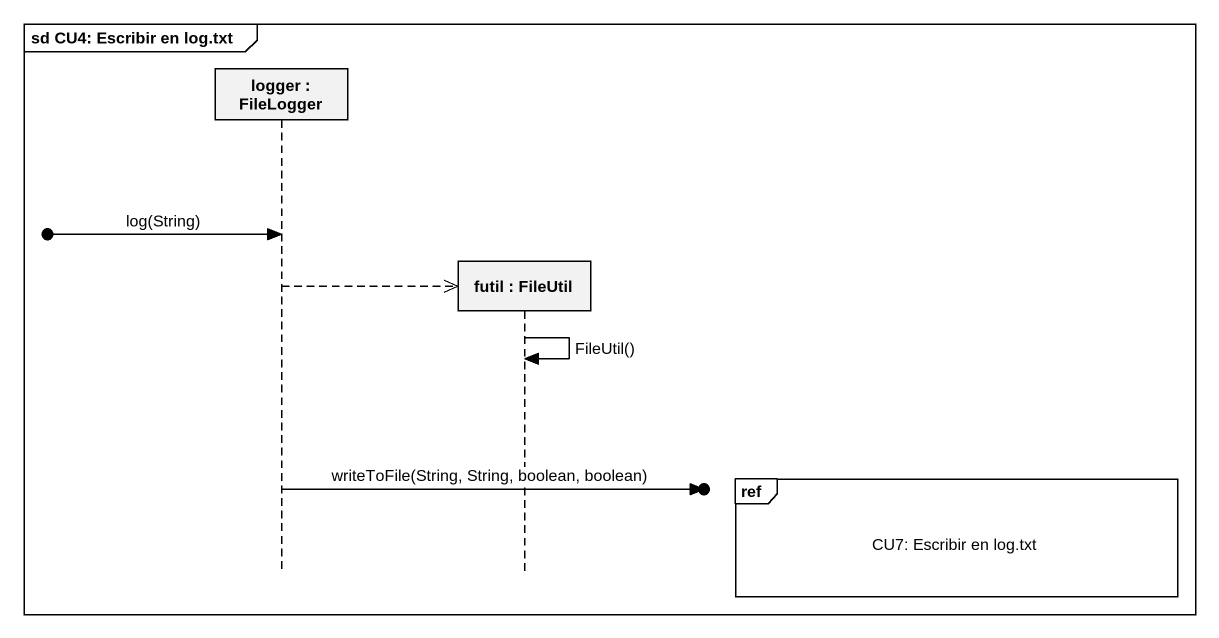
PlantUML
@startuml
mainframe sd CU4: Escribir en log.txt
hide footbox
participant "logger : FileLogger" as logger
participant "futil : FileUtil" as futil

[o-> logger : log(String)
logger -->> futil **
futil -> futil : FileUtil()
ref over futil : CU7: Escribir en log.txt
logger ->o] : writeToFile(String, String, boolean, boolean)
@enduml
